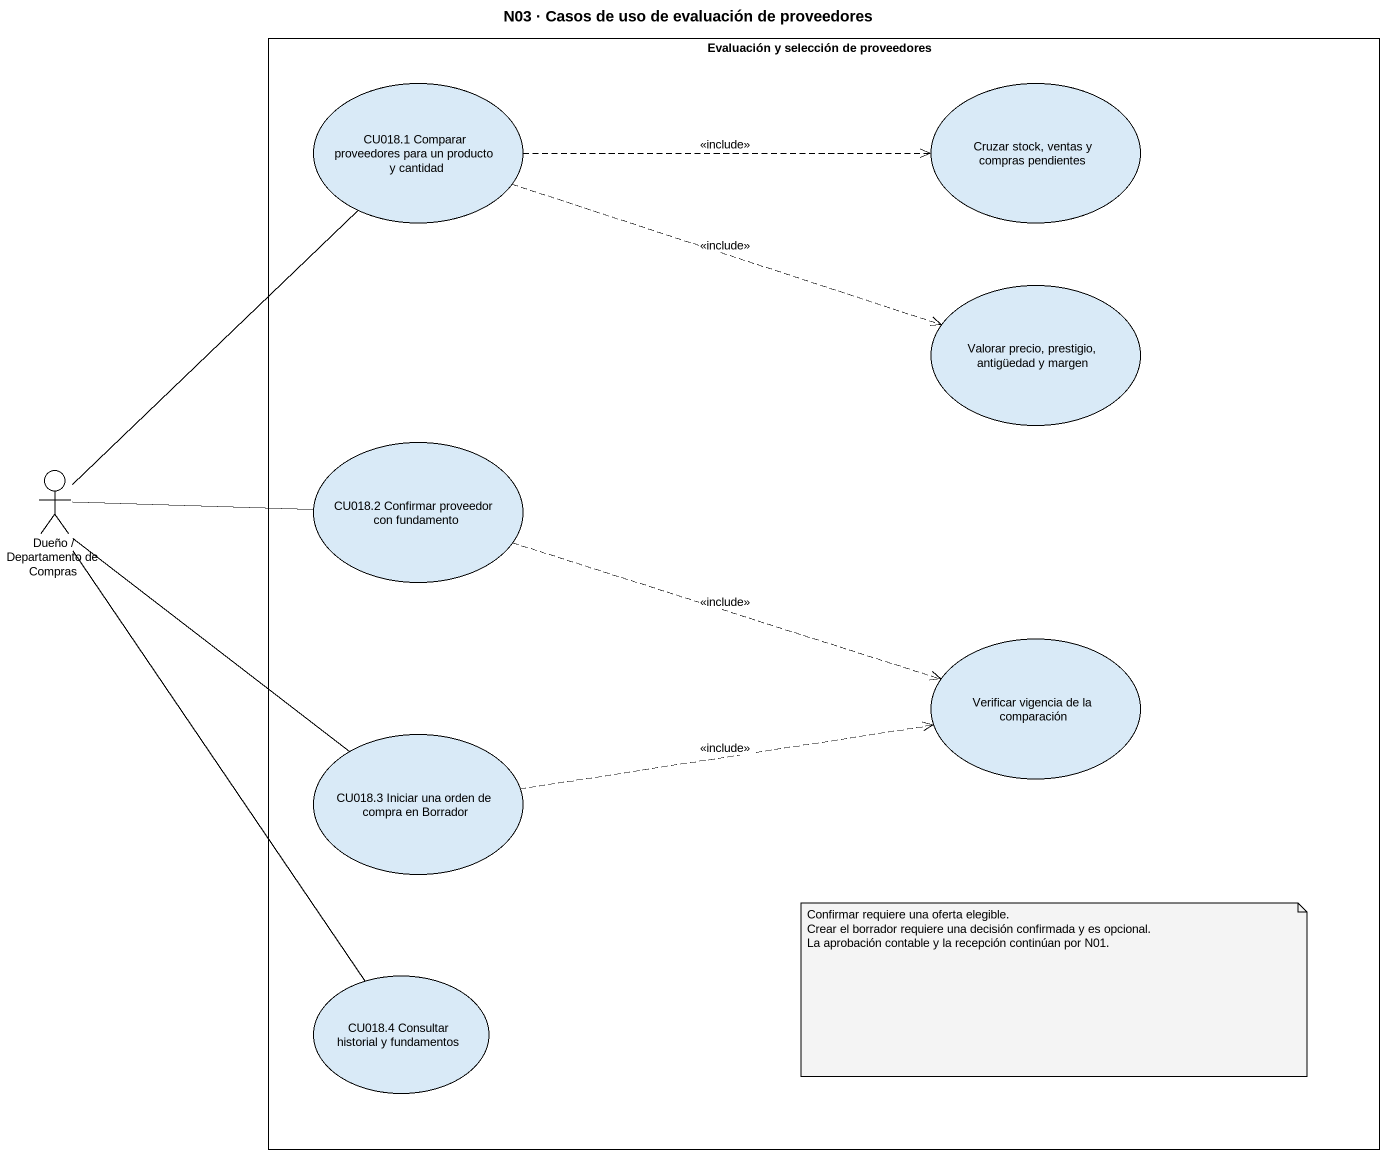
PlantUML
@startuml
title N03 · Casos de uso de evaluación de proveedores
rectangle "Evaluación y selección de proveedores" as Evaluación_y_selección_de {
  usecase "CU018.1 Comparar proveedores para un producto y cantidad" as CU018_1_Comparar
  usecase "Cruzar stock, ventas y compras pendientes" as Cruzar_stock_ventas_y
  usecase "Valorar precio, prestigio, antigüedad y margen" as Valorar_precio_prestigio
  usecase "CU018.2 Confirmar proveedor con fundamento" as CU018_2_Confirmar_proveedor
  usecase "Verificar vigencia de la comparación" as Verificar_vigencia_de_la
  usecase "CU018.3 Iniciar una orden de compra en Borrador" as CU018_3_Iniciar_una_orden
  usecase "CU018.4 Consultar historial y fundamentos" as CU018_4_Consultar_historial
}
actor "Dueño / Departamento de Compras" as Dueño_Departamento_de
CU018_1_Comparar .right.> Cruzar_stock_ventas_y : <<include>>
CU018_1_Comparar .right.> Valorar_precio_prestigio : <<include>>
Dueño_Departamento_de -up- CU018_1_Comparar
Dueño_Departamento_de -right- CU018_2_Confirmar_proveedor
Dueño_Departamento_de -- CU018_3_Iniciar_una_orden
Dueño_Departamento_de -- CU018_4_Consultar_historial
CU018_2_Confirmar_proveedor .right.> Verificar_vigencia_de_la : <<include>>
CU018_3_Iniciar_una_orden .right.> Verificar_vigencia_de_la : <<include>>
note as N1
  Confirmar requiere una oferta elegible.
  Crear el borrador requiere una decisión confirmada y es opcional.
  La aprobación contable y la recepción continúan por N01.
end note
@enduml
